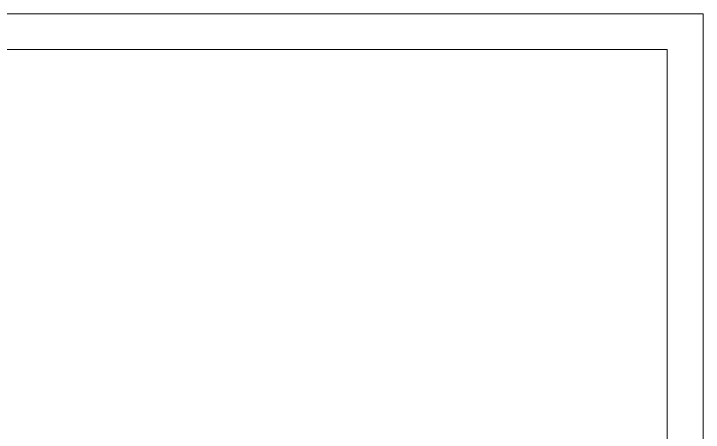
# Model space of a CAD drawing. Header units: millimetres. Extents: x 5046 to 47046, y -5997 to 25762.
# Drawn here: x 42244 to 47046, y 20788 to 23703 of the extents above; entities that cross this region are included whole.
import ezdxf

# ---------------------------------------------------------------- set-up
doc = ezdxf.new("R2010")
doc.units = ezdxf.units.MM
doc.layers.get('0').update_dxf_attribs({"lineweight": 0})

msp = doc.modelspace()

# ---------------------------------------------------------------- linework, layer by layer
for p, q in [((5046, 23703.4), (47046, 23703.4)), ((47046, 23703.4), (5046, 23703.4)), ((47046, 23703.4), (47046, -4496.6)), ((47046, -5996.6), (47046, 23703.4)), ((6296, 23453.4), (46796, 23453.4)), ((46796, 23453.4), (46796, -5746.6))]:
    msp.add_line(p, q)

doc.saveas('drawing.dxf')
